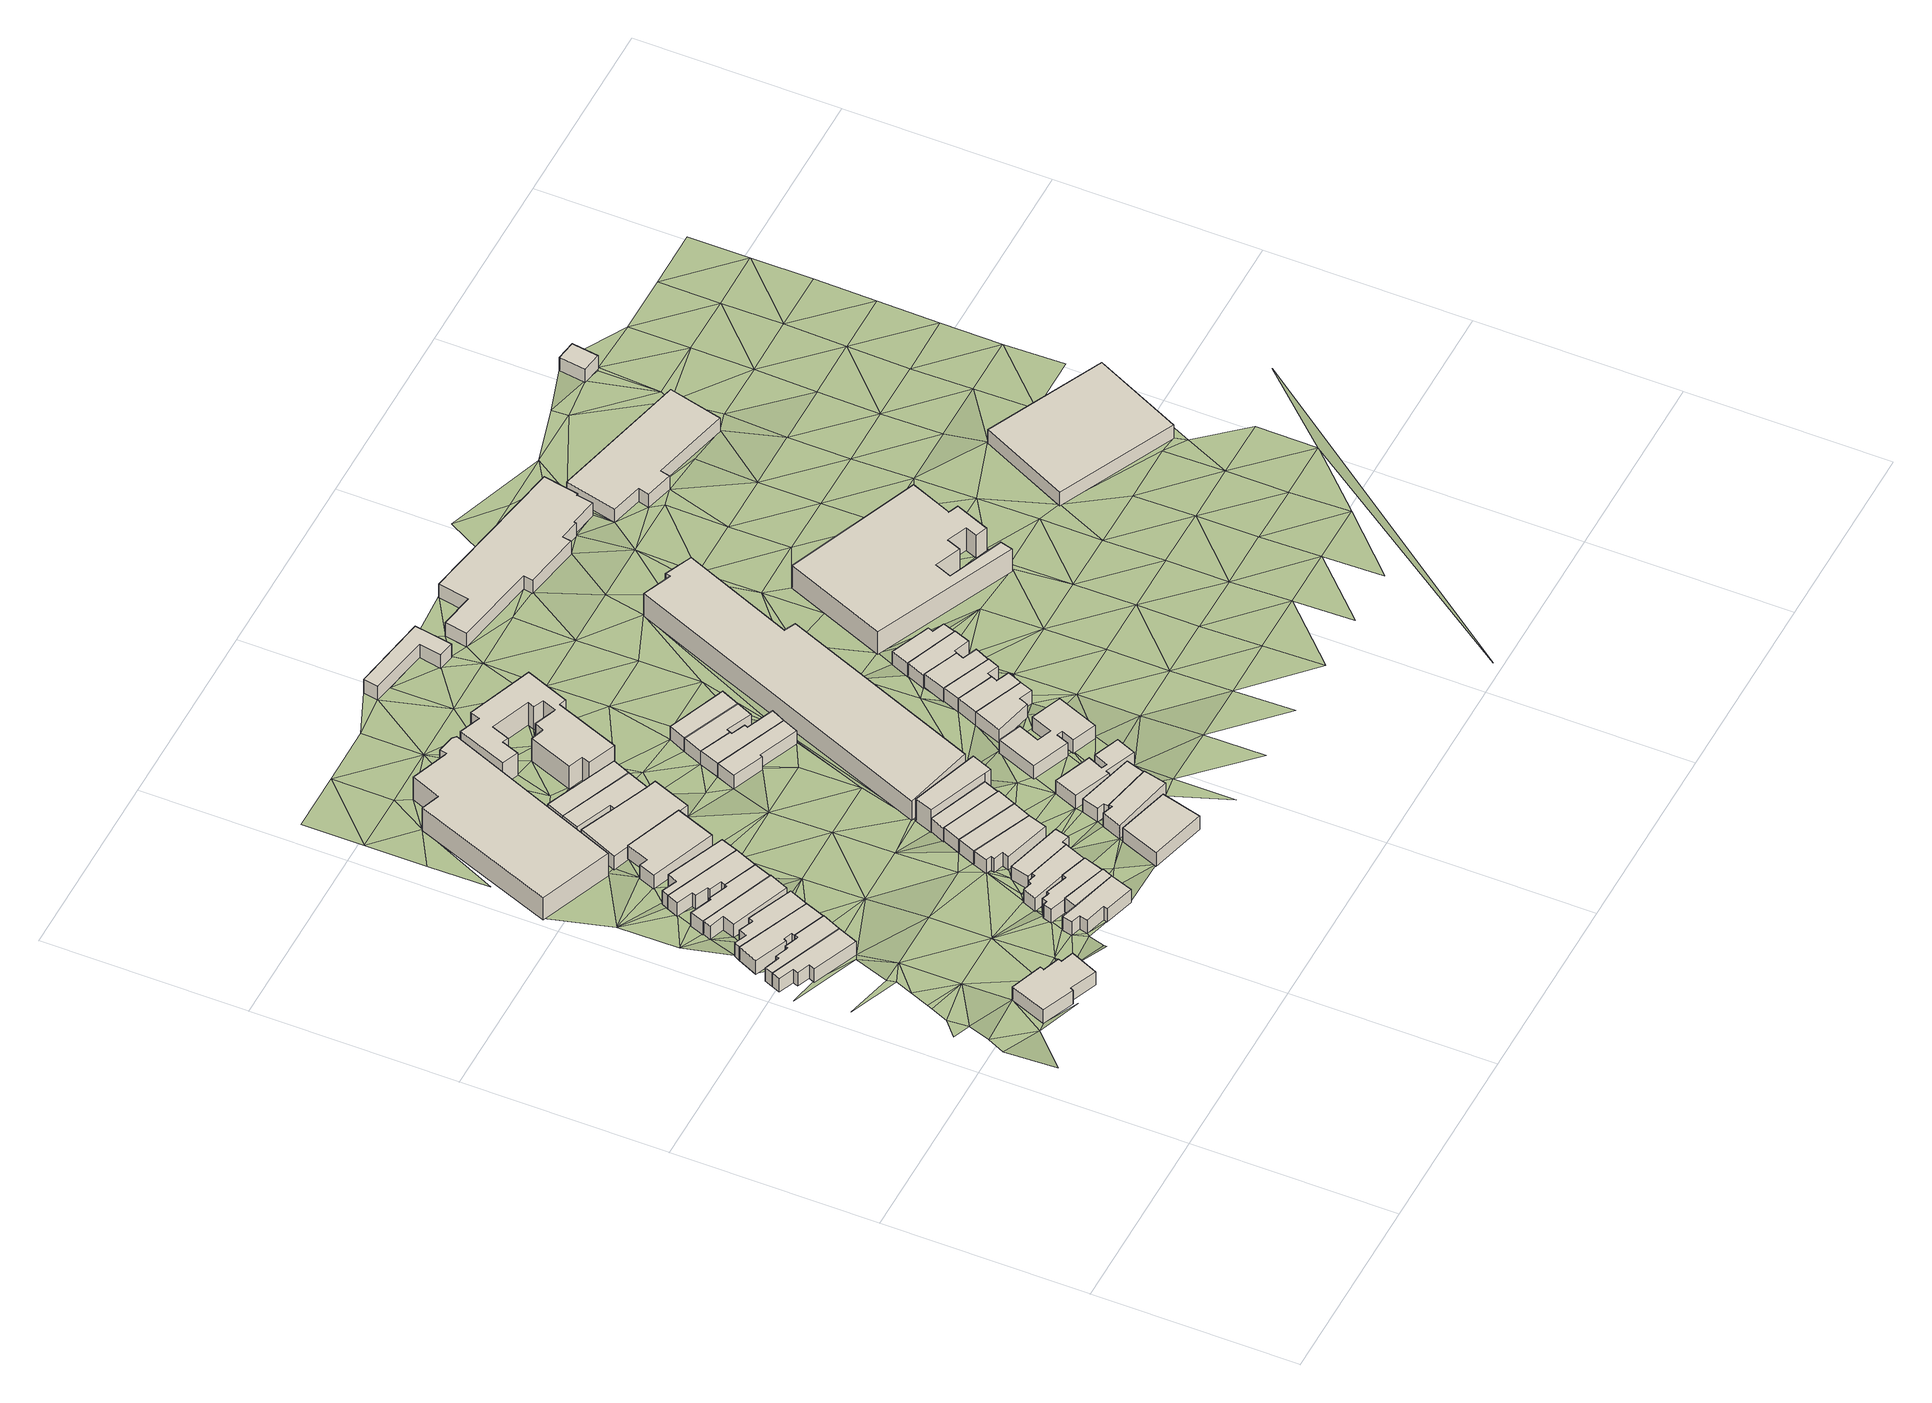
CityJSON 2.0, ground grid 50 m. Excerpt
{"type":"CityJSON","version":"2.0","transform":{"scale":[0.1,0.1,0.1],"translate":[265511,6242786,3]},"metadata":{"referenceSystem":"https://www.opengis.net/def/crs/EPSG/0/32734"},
"CityObjects":{
"building1":{"type":"Building","attributes":{"address":"43 Portland Road Salt River Cape Town","building":"house","building:levels":1,"building_height":4.1,"plus_code":"4FRW3FC7+CCR","ground_height":6.8,"roof_height":10.9},"geometry":[{"type":"Solid","lod":"1","boundaries":[[[[0,1,2,3]],[[1,4,5,2]],[[4,6,7,5]],[[6,8,9,7]],[[8,10,11,9]],[[10,12,13,11]],[[12,14,15,13]],[[14,16,17,15]],[[16,18,19,17]],[[18,0,3,19]],[[3,2,5,7,9,11,13,15,17,19]],[[18,16,14,12,10,8,6,4,1,0]]]]}]},
"building2":{"type":"Building","attributes":{"address":"32 Portland Road Salt River Cape Town","building":"house","building:levels":1,"building_height":4.1,"plus_code":"4FRW3FC7+J8H","ground_height":5.67,"roof_height":9.77},"geometry":[{"type":"Solid","lod":"1","boundaries":[[[[20,21,22,23]],[[21,24,25,22]],[[24,26,27,25]],[[26,28,29,27]],[[28,30,31,29]],[[30,32,33,31]],[[32,34,35,33]],[[34,20,23,35]],[[23,22,25,27,29,31,33,35]],[[34,32,30,28,26,24,21,20]]]]}]},
"building3":{"type":"Building","attributes":{"address":"30 Portland Road Salt River Cape Town","building":"house","building:levels":1,"building_height":4.1,"plus_code":"4FRW3FC7+J9G","ground_height":5.67,"roof_height":9.77},"geometry":[{"type":"Solid","lod":"1","boundaries":[[[[36,37,38,39]],[[37,40,41,38]],[[40,42,43,41]],[[42,44,45,43]],[[44,46,47,45]],[[46,48,49,47]],[[48,50,51,49]],[[50,21,22,51]],[[21,20,23,22]],[[20,36,39,23]],[[39,38,41,43,45,47,49,51,22,23]],[[20,21,50,48,46,44,42,40,37,36]]]]}]},
"building4":{"type":"Building","attributes":{"address":"28 Portland Road Salt River Cape Town","building":"house","building:levels":1,"building_height":4.1,"plus_code":"4FRW3FC7+M93","ground_height":5.49,"roof_height":9.59},"geometry":[{"type":"Solid","lod":"1","boundaries":[[[[52,53,54,55]],[[53,56,57,54]],[[56,58,59,57]],[[58,60,61,59]],[[60,62,63,61]],[[62,64,65,63]],[[64,66,67,65]],[[66,52,55,67]],[[55,54,57,59,61,63,65,67]],[[66,64,62,60,58,56,53,52]]]]}]},
"building5":{"type":"Building","attributes":{"address":"26 Portland Road Salt River Cape Town","building":"house","building:levels":1,"building_height":4.1,"plus_code":"4FRW3FC7+M9F","ground_height":5.49,"roof_height":9.59},"geometry":[{"type":"Solid","lod":"1","boundaries":[[[[52,68,69,55]],[[68,70,71,69]],[[70,72,73,71]],[[72,74,75,73]],[[74,76,77,75]],[[76,78,79,77]],[[78,53,54,79]],[[53,52,55,54]],[[55,69,71,73,75,77,79,54]],[[53,78,76,74,72,70,68,52]]]]}]},
"building6":{"type":"Building","attributes":{"address":"24 Portland Road Salt River Cape Town","building":"house","building:levels":1,"building_height":4.1,"plus_code":"4FRW3FC7+P94","ground_height":5.21,"roof_height":9.31},"geometry":[{"type":"Solid","lod":"1","boundaries":[[[[80,81,82,83]],[[81,84,85,82]],[[84,86,87,85]],[[86,88,89,87]],[[88,90,91,89]],[[90,80,83,91]],[[83,82,85,87,89,91]],[[90,88,86,84,81,80]]]]}]},
"building7":{"type":"Building","attributes":{"address":"22 Portland Road Salt River Cape Town","building":"house","building:levels":1,"building_height":4.1,"plus_code":"4FRW3FC7+P99","ground_height":4.94,"roof_height":9.04},"geometry":[{"type":"Solid","lod":"1","boundaries":[[[[92,93,94,95]],[[93,96,97,94]],[[96,98,99,97]],[[98,100,101,99]],[[100,102,103,101]],[[102,104,105,103]],[[104,106,107,105]],[[106,92,95,107]],[[95,94,97,99,101,103,105,107]],[[106,104,102,100,98,96,93,92]]]]}]},
"building8":{"type":"Building","attributes":{"address":"20 Portland Road Salt River Cape Town","building":"house","building:levels":1,"building_height":4.1,"plus_code":"4FRW3FC7+PCJ","ground_height":4.94,"roof_height":9.04},"geometry":[{"type":"Solid","lod":"1","boundaries":[[[[108,109,110,111]],[[109,112,113,110]],[[112,114,115,113]],[[114,116,117,115]],[[116,118,119,117]],[[118,120,121,119]],[[120,122,123,121]],[[122,93,94,123]],[[93,92,95,94]],[[92,108,111,95]],[[111,110,113,115,117,119,121,123,94,95]],[[92,93,122,120,118,116,114,112,109,108]]]]}]},
"building9":{"type":"Building","attributes":{"address":"18 Portland Road Salt River Cape Town","building":"house","building:levels":1,"building_height":4.1,"plus_code":"4FRW3FC7+PCR","ground_height":4.94,"roof_height":9.04},"geometry":[{"type":"Solid","lod":"1","boundaries":[[[[108,124,125,111]],[[124,126,127,125]],[[126,128,129,127]],[[128,130,131,129]],[[130,109,110,131]],[[109,108,111,110]],[[111,125,127,129,131,110]],[[109,130,128,126,124,108]]]]}]},
"building10":{"type":"Building","attributes":{"address":"London Road Salt River Cape Town","building":"house","building:levels":1,"building_height":4.1,"plus_code":"4FRW3FC7+CGV","ground_height":6.69,"roof_height":10.79},"geometry":[{"type":"Solid","lod":"1","boundaries":[[[[132,133,134,135]],[[133,136,137,134]],[[136,138,139,137]],[[138,140,141,139]],[[140,142,143,141]],[[142,144,145,143]],[[144,146,147,145]],[[146,148,149,147]],[[148,132,135,149]],[[135,134,137,139,141,143,145,147,149]],[[148,146,144,142,140,138,136,133,132]]]]}]},
"building11":{"type":"Building","attributes":{"address":"London Road Salt River Cape Town","building":"house","building:levels":1,"building_height":4.1,"plus_code":"4FRW3FC7+FG4","ground_height":6.69,"roof_height":10.79},"geometry":[{"type":"Solid","lod":"1","boundaries":[[[[133,150,151,134]],[[150,152,153,151]],[[152,136,137,153]],[[136,133,134,137]],[[134,151,153,137]],[[136,152,150,133]]]]}]},
"building12":{"type":"Building","attributes":{"address":"London Road Salt River Cape Town","building":"house","building:levels":1,"building_height":4.1,"plus_code":"4FRW3FC7+FGG","ground_height":6.32,"roof_height":10.42},"geometry":[{"type":"Solid","lod":"1","boundaries":[[[[154,155,156,157]],[[155,158,159,156]],[[158,160,161,159]],[[160,162,163,161]],[[162,164,165,163]],[[164,166,167,165]],[[166,168,169,167]],[[168,170,171,169]],[[170,172,173,171]],[[172,174,175,173]],[[174,154,157,175]],[[157,156,159,161,163,165,167,169,171,173,175]],[[174,172,170,168,166,164,162,160,158,155,154]]]]}]},
"building13":{"type":"Building","attributes":{"address":"16 Portland Road Salt River Cape Town","building":"house","building:levels":1,"building_height":4.1,"plus_code":"4FRW3FC7+QCP","ground_height":4.89,"roof_height":8.99},"geometry":[{"type":"Solid","lod":"1","boundaries":[[[[176,177,178,179]],[[177,180,181,178]],[[180,182,183,181]],[[182,184,185,183]],[[184,186,187,185]],[[186,176,179,187]],[[179,178,181,183,185,187]],[[186,184,182,180,177,176]]]]}]},
"building14":{"type":"Building","attributes":{"address":"3 Westminster Road Salt River Cape Town","building":"industrial","building:levels":2,"building_height":6.9,"plus_code":"4FRW3FC7+V9W","ground_height":4.13,"roof_height":11.03},"geometry":[{"type":"Solid","lod":"1","boundaries":[[[[188,189,190,191]],[[189,192,193,190]],[[192,194,195,193]],[[194,196,197,195]],[[196,198,199,197]],[[198,200,201,199]],[[200,202,203,201]],[[202,204,205,203]],[[204,188,191,205]],[[191,190,193,195,197,199,201,203,205]],[[204,202,200,198,196,194,192,189,188]]]]}]},
"building15":{"type":"Building","attributes":{"address":"London Road Salt River Cape Town","building":"house","building:levels":1,"building_height":4.1,"plus_code":"4FRW3FC7+FGQ","ground_height":6.04,"roof_height":10.14},"geometry":[{"type":"Solid","lod":"1","boundaries":[[[[206,207,208,209]],[[207,210,211,208]],[[210,212,213,211]],[[212,214,215,213]],[[214,216,217,215]],[[216,218,219,217]],[[218,220,221,219]],[[220,222,223,221]],[[222,206,209,223]],[[209,208,211,213,215,217,219,221,223]],[[222,220,218,216,214,212,210,207,206]]]]}]},
"building16":{"type":"Building","attributes":{"address":"14 Portland Road Salt River Cape Town","building":"industrial","building:levels":1,"building_height":4.1,"plus_code":"4FRW3FC7+RC9","ground_height":4.43,"roof_height":8.53},"geometry":[{"type":"Solid","lod":"1","boundaries":[[[[224,225,226,227]],[[225,228,229,226]],[[228,230,231,229]],[[230,232,233,231]],[[232,234,235,233]],[[234,236,237,235]],[[236,238,239,237]],[[238,224,227,239]],[[227,226,229,231,233,235,237,239]],[[238,236,234,232,230,228,225,224]]]]}]},
"building17":{"type":"Building","attributes":{"address":"London Road Salt River Cape Town","building":"house","building:levels":1,"building_height":4.1,"plus_code":"4FRW3FC7+GH2","ground_height":6.04,"roof_height":10.14},"geometry":[{"type":"Solid","lod":"1","boundaries":[[[[207,240,241,208]],[[240,242,243,241]],[[242,244,245,243]],[[244,246,247,245]],[[246,248,249,247]],[[248,210,211,249]],[[210,207,208,211]],[[208,241,243,245,247,249,211]],[[210,248,246,244,242,240,207]]]]}]},
"building18":{"type":"Building","attributes":{"address":"12 Portland Road Salt River Cape Town","building":"house","building:levels":1,"building_height":4.1,"plus_code":"4FRW3FC7+RFR","ground_height":4.43,"roof_height":8.53},"geometry":[{"type":"Solid","lod":"1","boundaries":[[[[250,251,252,253]],[[251,254,255,252]],[[254,225,226,255]],[[225,224,227,226]],[[224,256,257,227]],[[256,250,253,257]],[[253,252,255,226,227,257]],[[256,224,225,254,251,250]]]]}]},
"building19":{"type":"Building","attributes":{"address":"28 London Road Salt River Cape Town","building":"house","building:levels":1,"building_height":4.1,"plus_code":"4FRW3FC7+GHJ","ground_height":6.04,"roof_height":10.14},"geometry":[{"type":"Solid","lod":"1","boundaries":[[[[258,259,260,261]],[[259,262,263,260]],[[262,264,265,263]],[[264,266,267,265]],[[266,268,269,267]],[[268,270,271,269]],[[270,272,273,271]],[[272,258,261,273]],[[261,260,263,265,267,269,271,273]],[[272,270,268,266,264,262,259,258]]]]}]},
"building20":{"type":"Building","attributes":{"address":"26 London Road Salt River Cape Town","building":"house","building:levels":1,"building_height":4.1,"plus_code":"4FRW3FC7+HH3","ground_height":6.04,"roof_height":10.14},"geometry":[{"type":"Solid","lod":"1","boundaries":[[[[274,275,276,277]],[[275,259,260,276]],[[259,258,261,260]],[[258,274,277,261]],[[277,276,260,261]],[[258,259,275,274]]]]}]},
"building21":{"type":"Building","attributes":{"address":"10 Portland Road Salt River Cape Town","building":"house","building:levels":1,"building_height":4.1,"plus_code":"4FRW3FC7+VF7","ground_height":4.43,"roof_height":8.53},"geometry":[{"type":"Solid","lod":"1","boundaries":[[[[250,256,257,253]],[[256,278,279,257]],[[278,280,281,279]],[[280,250,253,281]],[[253,257,279,281]],[[280,278,256,250]]]]}]},
"building22":{"type":"Building","attributes":{"address":"24 London Road Salt River Cape Town","building":"house","building:levels":1,"building_height":4.1,"plus_code":"4FRW3FC7+HH8","ground_height":6.04,"roof_height":10.14},"geometry":[{"type":"Solid","lod":"1","boundaries":[[[[282,283,284,285]],[[283,275,276,284]],[[275,274,277,276]],[[274,282,285,277]],[[285,284,276,277]],[[274,275,283,282]]]]}]},
"building23":{"type":"Building","attributes":{"address":"31 London Road Salt River Cape Town","building":"house","building:levels":1,"building_height":4.1,"plus_code":"4FRW3FC7+CJP","ground_height":6.42,"roof_height":10.52},"geometry":[{"type":"Solid","lod":"1","boundaries":[[[[286,287,288,289]],[[287,290,291,288]],[[290,292,293,291]],[[292,286,289,293]],[[289,288,291,293]],[[292,290,287,286]]]]}]},
"building24":{"type":"Building","attributes":{"address":"22 London Road Salt River Cape Town","building":"house","building:levels":1,"building_height":4.1,"plus_code":"4FRW3FC7+HHP","ground_height":5.56,"roof_height":9.66},"geometry":[{"type":"Solid","lod":"1","boundaries":[[[[294,295,296,297]],[[295,298,299,296]],[[298,300,301,299]],[[300,294,297,301]],[[297,296,299,301]],[[300,298,295,294]]]]}]},
"building25":{"type":"Building","attributes":{"address":"20 London Road Salt River Cape Town","building":"house","building:levels":2,"building_height":6.9,"plus_code":"4FRW3FC7+HHX","ground_height":5.31,"roof_height":12.21},"geometry":[{"type":"Solid","lod":"1","boundaries":[[[[302,303,304,305]],[[303,306,307,304]],[[306,308,309,307]],[[308,310,311,309]],[[310,302,305,311]],[[305,304,307,309,311]],[[310,308,306,303,302]]]]}]},
"building26":{"type":"Building","attributes":{"address":"London Road Salt River Cape Town","building":"house","building:levels":1,"building_height":4.1,"plus_code":"4FRW3FC7+FM6","ground_height":6.42,"roof_height":10.52},"geometry":[{"type":"Solid","lod":"1","boundaries":[[[[312,313,314,315]],[[313,316,317,314]],[[316,318,319,317]],[[318,320,321,319]],[[320,322,323,321]],[[322,312,315,323]],[[315,314,317,319,321,323]],[[322,320,318,316,313,312]]]]}]},
"building27":{"type":"Building","attributes":{"address":"80 Foundry Road Salt River Cape Town","building":"retail","building:levels":2,"building_height":6.9,"plus_code":"4FRW3FC7+WG7","ground_height":4.18,"roof_height":11.08},"geometry":[{"type":"Solid","lod":"1","boundaries":[[[[324,325,326,327]],[[325,328,329,326]],[[328,330,331,329]],[[330,332,333,331]],[[332,334,335,333]],[[334,336,337,335]],[[336,338,339,337]],[[338,340,341,339]],[[340,342,343,341]],[[342,344,345,343]],[[344,346,347,345]],[[346,348,349,347]],[[348,350,351,349]],[[350,352,353,351]],[[352,354,355,353]],[[354,356,357,355]],[[356,358,359,357]],[[358,360,361,359]],[[360,362,363,361]],[[362,364,365,363]],[[364,366,367,365]],[[366,324,327,367]],[[327,326,329,331,333,335,337,339,341,343,345,347,349,351,353,355,357,359,361,363,365,367]],[[366,364,362,360,358,356,354,352,350,348,346,344,342,340,338,336,334,332,330,328,325,324]]]]}]},
"building28":{"type":"Building","attributes":{"address":"London Road Salt River Cape Town","building":"house","building:levels":1,"building_height":4.1,"plus_code":"4FRW3FC7+FMM","ground_height":6.03,"roof_height":10.13},"geometry":[{"type":"Solid","lod":"1","boundaries":[[[[368,369,370,371]],[[369,372,373,370]],[[372,374,375,373]],[[374,376,377,375]],[[376,378,379,377]],[[378,368,371,379]],[[371,370,373,375,377,379]],[[378,376,374,372,369,368]]]]}]},
"building29":{"type":"Building","attributes":{"address":"11 Portland Road Salt River Cape Town","building":"house","building:levels":1,"building_height":4.1,"plus_code":"4FRW3FC7+QH4","ground_height":4.73,"roof_height":8.83},"geometry":[{"type":"Solid","lod":"1","boundaries":[[[[380,381,382,383]],[[381,384,385,382]],[[384,386,387,385]],[[386,388,389,387]],[[388,390,391,389]],[[390,380,383,391]],[[383,382,385,387,389,391]],[[390,388,386,384,381,380]]]]}]},
"building30":{"type":"Building","attributes":{"address":"9 Portland Road Salt River Cape Town","building":"house","building:levels":1,"building_height":4.1,"plus_code":"4FRW3FC7+QH9","ground_height":4.73,"roof_height":8.83},"geometry":[{"type":"Solid","lod":"1","boundaries":[[[[392,380,383,393]],[[380,390,391,383]],[[390,394,395,391]],[[394,396,397,395]],[[396,398,399,397]],[[398,400,401,399]],[[400,402,403,401]],[[402,392,393,403]],[[393,383,391,395,397,399,401,403]],[[402,400,398,396,394,390,380,392]]]]}]},
"building31":{"type":"Building","attributes":{"address":"London Road Salt River Cape Town","building":"house","building:levels":1,"building_height":4.1,"plus_code":"4FRW3FC7+GM2","ground_height":6.03,"roof_height":10.13},"geometry":[{"type":"Solid","lod":"1","boundaries":[[[[404,405,406,407]],[[405,408,409,406]],[[408,410,411,409]],[[410,412,413,411]],[[412,414,415,413]],[[414,416,417,415]],[[416,418,419,417]],[[418,420,421,419]],[[420,422,423,421]],[[422,404,407,423]],[[407,406,409,411,413,415,417,419,421,423]],[[422,420,418,416,414,412,410,408,405,404]]]]}]},
"building32":{"type":"Building","attributes":{"address":"7 Portland Road Salt River Cape Town","building":"house","building:levels":1,"building_height":4.1,"plus_code":"4FRW3FC7+QHX","ground_height":4.58,"roof_height":8.68},"geometry":[{"type":"Solid","lod":"1","boundaries":[[[[424,425,426,427]],[[425,428,429,426]],[[428,430,431,429]],[[430,432,433,431]],[[432,434,435,433]],[[434,424,427,435]],[[427,426,429,431,433,435]],[[434,432,430,428,425,424]]]]}]},
"building33":{"type":"Building","attributes":{"address":"5 Portland Road Salt River Cape Town","building":"house","building:levels":1,"building_height":4.1,"plus_code":"4FRW3FC7+RH9","ground_height":4.58,"roof_height":8.68},"geometry":[{"type":"Solid","lod":"1","boundaries":[[[[424,434,435,427]],[[434,436,437,435]],[[436,438,439,437]],[[438,424,427,439]],[[427,435,437,439]],[[438,436,434,424]]]]}]},
"building34":{"type":"Building","attributes":{"address":"London Road Salt River Cape Town","building":"house","building:levels":1,"building_height":4.1,"plus_code":"4FRW3FC7+HP4","ground_height":5.44,"roof_height":9.54},"geometry":[{"type":"Solid","lod":"1","boundaries":[[[[440,441,442,443]],[[441,444,445,442]],[[444,446,447,445]],[[446,448,449,447]],[[448,450,451,449]],[[450,452,453,451]],[[452,454,455,453]],[[454,456,457,455]],[[456,458,459,457]],[[458,460,461,459]],[[460,462,463,461]],[[462,440,443,463]],[[443,442,445,447,449,451,453,455,457,459,461,463]],[[462,460,458,456,454,452,450,448,446,444,441,440]]]]}]},
"building35":{"type":"Building","attributes":{"building":"transportation","building:levels":1,"building_height":4.1,"plus_code":"4FRW3FF7+2HV","ground_height":4.38,"roof_height":8.48},"geometry":[{"type":"Solid","lod":"1","boundaries":[[[[464,465,466,467]],[[465,468,469,466]],[[468,470,471,469]],[[470,472,473,471]],[[472,474,475,473]],[[474,464,467,475]],[[467,466,469,471,473,475]],[[474,472,470,468,465,464]]]]}]},
"building36":{"type":"Building","attributes":{"address":"12 London Road Salt River Cape Town","building":"industrial","building:levels":2,"building_height":6.9,"plus_code":"4FRW3FC7+PJ5","ground_height":3.86,"roof_height":10.76},"geometry":[{"type":"Solid","lod":"1","boundaries":[[[[476,477,478,479]],[[477,480,481,478]],[[480,482,483,481]],[[482,484,485,483]],[[484,486,487,485]],[[486,488,489,487]],[[488,490,491,489]],[[490,476,479,491]],[[479,478,481,483,485,487,489,491]],[[490,488,486,484,482,480,477,476]]]]}]},
"building37":{"type":"Building","attributes":{"address":"27 London Road Salt River Cape Town","building":"house","building:levels":1,"building_height":4.1,"plus_code":"4FRW3FC7+JP2","ground_height":5.2,"roof_height":9.3},"geometry":[{"type":"Solid","lod":"1","boundaries":[[[[492,493,494,495]],[[493,496,497,494]],[[496,498,499,497]],[[498,500,501,499]],[[500,502,503,501]],[[502,492,495,503]],[[495,494,497,499,501,503]],[[502,500,498,496,493,492]]]]}]},
"building38":{"type":"Building","attributes":{"address":"25 London Road Salt River Cape Town","building":"house","building:levels":1,"building_height":4.1,"plus_code":"4FRW3FC7+JP7","ground_height":5.2,"roof_height":9.3},"geometry":[{"type":"Solid","lod":"1","boundaries":[[[[504,492,495,505]],[[492,502,503,495]],[[502,506,507,503]],[[506,508,509,507]],[[508,510,511,509]],[[510,504,505,511]],[[505,495,503,507,509,511]],[[510,508,506,502,492,504]]]]}]},
"building39":{"type":"Building","attributes":{"address":"23 London Road Salt River Cape Town","building":"house","building:levels":1,"building_height":4.1,"plus_code":"4FRW3FC7+JPW","ground_height":5.08,"roof_height":9.18},"geometry":[{"type":"Solid","lod":"1","boundaries":[[[[512,513,514,515]],[[513,516,517,514]],[[516,518,519,517]],[[518,520,521,519]],[[520,522,523,521]],[[522,512,515,523]],[[515,514,517,519,521,523]],[[522,520,518,516,513,512]]]]}]},
"building40":{"type":"Building","attributes":{"address":"21 London Road Salt River Cape Town","building":"house","building:levels":1,"building_height":4.1,"plus_code":"4FRW3FC7+MP5","ground_height":4.93,"roof_height":9.03},"geometry":[{"type":"Solid","lod":"1","boundaries":[[[[524,525,526,527]],[[525,528,529,526]],[[528,530,531,529]],[[530,532,533,531]],[[532,534,535,533]],[[534,524,527,535]],[[527,526,529,531,533,535]],[[534,532,530,528,525,524]]]]}]},
"building41":{"type":"Building","attributes":{"address":"19 London Road Salt River Cape Town","building":"house","building:levels":1,"building_height":4.1,"plus_code":"4FRW3FC7+MPH","ground_height":4.93,"roof_height":9.03},"geometry":[{"type":"Solid","lod":"1","boundaries":[[[[536,537,538,539]],[[537,540,541,538]],[[540,524,527,541]],[[524,534,535,527]],[[534,542,543,535]],[[542,544,545,543]],[[544,536,539,545]],[[539,538,541,527,535,543,545]],[[544,542,534,524,540,537,536]]]]}]},
"building42":{"type":"Building","attributes":{"address":"17 London Road Salt River Cape Town","building":"house","building:levels":1,"building_height":4.1,"plus_code":"4FRW3FC7+MQJ","ground_height":4.69,"roof_height":8.79},"geometry":[{"type":"Solid","lod":"1","boundaries":[[[[546,547,548,549]],[[547,550,551,548]],[[550,552,553,551]],[[552,554,555,553]],[[554,556,557,555]],[[556,546,549,557]],[[549,548,551,553,555,557]],[[556,554,552,550,547,546]]]]}]},
"building43":{"type":"Building","attributes":{"building":"train_station","building:levels":1,"building_height":4.1,"plus_code":"4FRW3FF7+2P7","ground_height":4.59,"roof_height":8.69},"geometry":[{"type":"Solid","lod":"1","boundaries":[[[[558,559,560,561]],[[559,562,563,560]],[[562,564,565,563]],[[564,566,567,565]],[[566,568,569,567]],[[568,570,571,569]],[[570,572,573,571]],[[572,574,575,573]],[[574,576,577,575]],[[576,578,579,577]],[[578,580,581,579]],[[580,582,583,581]],[[582,584,585,583]],[[584,558,561,585]],[[561,560,563,565,567,569,571,573,575,577,579,581,583,585]],[[584,582,580,578,576,574,572,570,568,566,564,562,559,558]]]]}]},
"building44":{"type":"Building","attributes":{"address":"Salt River Cape Town","building":"industrial","building:levels":2,"building_height":6.9,"plus_code":"4FRW3FC7+PRX","ground_height":4.08,"roof_height":10.98},"geometry":[{"type":"Solid","lod":"1","boundaries":[[[[586,587,588,589]],[[587,590,591,588]],[[590,592,593,591]],[[592,594,595,593]],[[594,596,597,595]],[[596,598,599,597]],[[598,600,601,599]],[[600,602,603,601]],[[602,604,605,603]],[[604,606,607,605]],[[606,608,609,607]],[[608,610,611,609]],[[610,612,613,611]],[[612,586,589,613]],[[589,588,591,593,595,597,599,601,603,605,607,609,611,613]],[[612,610,608,606,604,602,600,598,596,594,592,590,587,586]]]]}]},
"building45":{"type":"Building","attributes":{"address":"Salt River Station","building":"train_station","building:levels":1,"building_height":4.1,"plus_code":"4FRW3FC7+XVH","ground_height":4.24,"roof_height":8.34},"geometry":[{"type":"Solid","lod":"1","boundaries":[[[[614,615,616,617]],[[615,618,619,616]],[[618,620,621,619]],[[620,622,623,621]],[[622,624,625,623]],[[624,626,627,625]],[[626,628,629,627]],[[628,614,617,629]],[[617,616,619,621,623,625,627,629]],[[628,626,624,622,620,618,615,614]]]]}]},
"building46":{"type":"Building","attributes":{"address":"4 Penryn Street Salt River Cape Town","building":"industrial","building:levels":1,"building_height":4.1,"plus_code":"4FRW3FC8+M38","ground_height":4.2,"roof_height":8.3},"geometry":[{"type":"Solid","lod":"1","boundaries":[[[[630,631,632,633]],[[631,634,635,632]],[[634,636,637,635]],[[636,630,633,637]],[[633,632,635,637]],[[636,634,631,630]]]]}]},
"building47":{"type":"Building","attributes":{"building":"transportation","building:levels":1,"amenity":"shelter","building_height":4.1,"plus_code":"4FRW3FF7+3X4","ground_height":4.12,"roof_height":8.22},"geometry":[{"type":"Solid","lod":"1","boundaries":[[[[638,639,640,641]],[[639,642,643,640]],[[642,644,645,643]],[[644,638,641,645]],[[641,640,643,645]],[[644,642,639,638]]]]}]},
"terrain1":{"type":"TINRelief","geometry":[{"type":"CompositeSurface","lod":"1","boundaries":[[[646,647,648]],[[649,647,646]],[[650,651,652]],[[649,16,651]],[[649,646,16]],[[18,16,646]],[[18,646,653]],[[651,654,652]],[[655,652,654]],[[651,16,654]],[[655,654,656]],[[657,658,659]],[[660,656,654]],[[661,662,663]],[[42,664,46]],[[660,665,657]],[[654,16,666]],[[660,654,665]],[[658,657,665]],[[46,667,42]],[[42,58,664]],[[661,34,662]],[[665,661,658]],[[668,669,670]],[[42,40,58]],[[12,671,666]],[[672,669,673]],[[672,670,669]],[[58,37,60]],[[34,661,665]],[[58,40,37]],[[62,60,37]],[[668,670,674]],[[654,666,675]],[[654,675,665]],[[666,671,676]],[[670,672,677]],[[678,679,671]],[[674,680,668]],[[681,682,668]],[[672,70,677]],[[670,677,683]],[[672,72,70]],[[679,676,671]],[[680,681,668]],[[676,675,666]],[[684,34,665]],[[681,685,682]],[[676,679,686]],[[687,682,685]],[[665,675,684]],[[677,70,688]],[[681,680,689]],[[690,679,691]],[[692,693,682]],[[20,34,694]],[[695,680,696]],[[689,680,695]],[[690,697,679]],[[698,682,687]],[[679,697,686]],[[689,699,681]],[[694,36,20]],[[676,700,675]],[[701,676,686]],[[695,702,689]],[[684,694,34]],[[688,70,68]],[[682,698,703]],[[700,676,701]],[[702,704,689]],[[695,705,702]],[[36,694,52]],[[706,704,702]],[[692,682,703]],[[702,705,706]],[[707,686,697]],[[687,708,709]],[[710,686,707]],[[706,705,711]],[[698,687,709]],[[711,712,706]],[[700,713,675]],[[697,714,707]],[[675,713,715]],[[716,68,52]],[[717,700,701]],[[714,718,707]],[[719,675,715]],[[716,52,694]],[[68,716,688]],[[720,721,722]],[[684,675,723]],[[700,717,724]],[[713,725,166]],[[692,703,726]],[[166,715,713]],[[688,716,80]],[[698,709,186]],[[715,166,162]],[[727,694,684]],[[723,675,719]],[[703,728,729]],[[730,720,722]],[[729,726,703]],[[164,162,166]],[[80,716,92]],[[731,692,726]],[[715,162,732]],[[733,734,719]],[[716,735,92]],[[684,723,727]],[[736,734,733]],[[737,692,731]],[[124,186,709]],[[735,108,92]],[[736,738,734]],[[732,162,739]],[[734,723,719]],[[736,740,738]],[[737,741,692]],[[694,742,716]],[[738,743,734]],[[740,744,738]],[[727,745,694]],[[730,722,746]],[[108,735,124]],[[734,743,723]],[[730,747,748]],[[741,749,692]],[[716,742,735]],[[750,723,743]],[[694,745,742]],[[751,133,752]],[[753,750,743]],[[723,754,727]],[[750,755,723]],[[756,737,731]],[[757,200,722]],[[133,758,150]],[[730,746,747]],[[759,750,753]],[[760,727,754]],[[722,200,746]],[[760,745,727]],[[749,761,692]],[[735,762,124]],[[756,731,763]],[[150,758,764]],[[751,758,133]],[[124,762,186]],[[753,743,244]],[[186,765,176]],[[283,745,760]],[[762,735,742]],[[186,762,765]],[[207,764,242]],[[758,320,764]],[[295,745,283]],[[692,761,766]],[[240,207,242]],[[272,753,244]],[[287,758,751]],[[745,767,742]],[[320,242,764]],[[749,768,769]],[[768,749,770]],[[745,295,771]],[[746,200,772]],[[761,749,769]],[[771,767,745]],[[758,287,320]],[[746,772,747]],[[749,773,770]],[[774,200,775]],[[762,381,765]],[[278,773,749]],[[776,769,768]],[[238,765,777]],[[200,774,772]],[[244,242,778]],[[320,318,242]],[[762,742,779]],[[381,777,765]],[[224,238,256]],[[767,779,742]],[[768,770,360]],[[272,244,780]],[[242,318,778]],[[770,773,781]],[[782,767,771]],[[360,776,768]],[[769,336,761]],[[258,272,780]],[[238,783,256]],[[778,784,244]],[[772,785,747]],[[774,786,772]],[[320,287,286]],[[761,336,766]],[[780,244,784]],[[787,788,776]],[[381,762,789]],[[777,392,238]],[[278,790,773]],[[318,313,778]],[[783,278,256]],[[777,381,380]],[[316,313,318]],[[787,776,360]],[[766,336,786]],[[772,786,336]],[[258,791,274]],[[313,792,778]],[[392,783,238]],[[308,782,771]],[[762,779,793]],[[278,783,790]],[[767,782,794]],[[777,380,392]],[[258,780,791]],[[762,793,789]],[[356,787,360]],[[772,336,795]],[[796,274,797]],[[286,798,320]],[[787,356,346]],[[356,360,799]],[[800,796,801]],[[274,791,797]],[[795,336,334]],[[798,286,802]],[[784,803,780]],[[783,438,790]],[[783,392,424]],[[801,796,797]],[[779,767,394]],[[308,794,782]],[[772,470,785]],[[789,793,804]],[[805,772,795]],[[348,346,356]],[[424,438,783]],[[308,801,797]],[[779,806,793]],[[797,791,807]],[[372,803,784]],[[804,793,806]],[[350,356,808]],[[790,809,810]],[[772,805,470]],[[356,350,348]],[[811,812,798]],[[790,438,813]],[[350,808,352]],[[785,470,468]],[[814,798,812]],[[308,797,815]],[[803,372,410]],[[809,790,813]],[[807,791,816]],[[797,807,815]],[[779,394,806]],[[308,815,794]],[[817,818,819]],[[819,818,820]],[[791,422,816]],[[420,418,416]],[[422,420,416]],[[805,795,330]],[[410,372,412]],[[814,812,412]],[[372,814,412]],[[821,820,818]],[[821,818,822]],[[805,823,470]],[[813,438,824]],[[416,825,422]],[[826,806,394]],[[436,824,438]],[[822,394,821]],[[816,422,825]],[[827,794,815]],[[394,828,821]],[[809,813,829]],[[823,805,830]],[[330,809,829]],[[831,825,416]],[[832,815,833]],[[812,834,412]],[[825,835,816]],[[414,831,416]],[[816,835,836]],[[470,823,837]],[[838,833,839]],[[767,840,394]],[[827,815,832]],[[805,330,841]],[[828,394,436]],[[827,842,794]],[[824,843,813]],[[844,834,812]],[[830,805,841]],[[833,838,845]],[[843,824,436]],[[842,846,794]],[[414,412,847]],[[848,832,833]],[[837,823,830]],[[394,843,436]],[[829,841,330]],[[848,833,845]],[[846,849,794]],[[414,847,831]],[[813,850,829]],[[834,847,412]],[[830,841,851]],[[850,813,843]],[[848,845,452]],[[849,852,794]],[[851,841,558]],[[842,512,846]],[[841,829,853]],[[848,500,854]],[[831,855,452]],[[500,848,452]],[[855,831,847]],[[853,829,850]],[[846,512,856]],[[843,394,840]],[[851,558,584]],[[851,584,857]],[[856,512,858]],[[452,855,500]],[[859,846,856]],[[841,860,558]],[[847,834,861]],[[846,859,849]],[[500,855,502]],[[506,510,508]],[[841,853,860]],[[862,861,834]],[[843,840,850]],[[510,863,864]],[[506,863,510]],[[502,855,865]],[[849,859,556]],[[865,506,502]],[[857,584,866]],[[855,847,867]],[[863,506,865]],[[868,849,556]],[[853,850,840]],[[863,865,869]],[[861,867,847]],[[849,868,852]],[[870,866,584]],[[530,869,865]],[[534,532,530]],[[860,871,558]],[[865,855,872]],[[544,542,534]],[[860,853,873]],[[544,534,530]],[[874,868,556]],[[867,872,855]],[[853,840,875]],[[865,876,530]],[[853,875,873]],[[877,852,868]],[[852,878,879]],[[871,860,873]],[[876,544,530]],[[880,867,861]],[[881,882,874]],[[872,876,865]],[[880,861,883]],[[884,868,874]],[[544,884,536]],[[875,840,885]],[[877,878,852]],[[840,886,885]],[[868,612,877]],[[884,882,536]],[[874,882,884]],[[878,482,879]],[[876,884,544]],[[872,867,887]],[[867,880,888]],[[875,889,873]],[[876,872,887]],[[878,877,612]],[[867,888,887]],[[875,885,890]],[[868,884,891]],[[880,883,892]],[[482,878,893]],[[885,482,890]],[[890,889,875]],[[876,891,884]],[[866,894,895]],[[888,880,892]],[[482,893,890]],[[887,896,876]],[[878,612,897]],[[878,897,893]],[[898,899,889]],[[876,896,891]],[[889,890,898]],[[900,901,902]],[[888,903,887]],[[895,904,905]],[[902,906,900]],[[892,903,888]],[[898,890,615]],[[893,907,890]],[[897,908,893]],[[909,898,910]],[[896,887,911]],[[912,897,612]],[[896,913,891]],[[894,904,895]],[[615,910,898]],[[914,915,900]],[[900,906,914]],[[908,907,893]],[[903,911,887]],[[906,891,913]],[[620,615,890]],[[892,916,917]],[[915,914,918]],[[906,913,919]],[[615,920,910]],[[906,919,914]],[[620,890,907]],[[920,921,910]],[[612,610,912]],[[896,922,913]],[[903,892,917]],[[923,920,615]],[[911,924,896]],[[905,904,925]],[[620,618,615]],[[908,897,926]],[[920,923,894]],[[913,922,919]],[[926,897,912]],[[896,924,922]],[[908,622,907]],[[904,894,925]],[[622,620,907]],[[911,903,927]],[[917,928,903]],[[923,925,894]],[[929,930,610]],[[908,931,622]],[[930,919,932]],[[931,908,926]],[[924,911,927]],[[922,932,919]],[[903,928,927]],[[610,930,932]],[[933,922,924]],[[934,926,912]],[[917,935,936]],[[610,934,912]],[[624,622,937]],[[937,622,931]],[[932,922,933]],[[938,925,923]],[[936,928,917]],[[924,939,933]],[[927,939,924]],[[934,610,932]],[[931,926,940]],[[940,926,934]],[[624,937,941]],[[927,928,942]],[[941,937,931]],[[936,942,928]],[[933,943,932]],[[944,938,923]],[[931,940,945]],[[946,925,938]],[[934,932,943]],[[947,939,927]],[[931,945,941]],[[948,933,939]],[[942,947,927]],[[940,934,949]],[[950,951,952]],[[943,949,934]],[[947,948,939]],[[945,953,941]],[[945,940,954]],[[936,952,942]],[[948,955,933]],[[956,946,938]],[[944,941,953]],[[949,954,940]],[[938,944,957]],[[947,942,952]],[[957,956,938]],[[958,953,945]],[[946,956,639]],[[959,948,947]],[[954,958,945]],[[953,960,944]],[[948,959,955]],[[961,949,943]],[[956,957,962]],[[947,963,959]],[[952,963,947]],[[962,957,964]],[[961,954,949]],[[964,956,962]],[[958,960,953]],[[957,944,965]],[[966,961,943]],[[955,959,967]],[[965,964,957]],[[944,960,965]],[[943,634,966]],[[958,954,968]],[[954,961,969]],[[964,970,971]],[[960,958,968]],[[954,969,968]],[[965,970,964]],[[961,966,972]],[[960,973,965]],[[969,961,972]],[[968,974,960]],[[972,966,975]],[[965,973,970]],[[960,974,973]],[[969,976,968]],[[972,976,969]],[[974,968,977]],[[970,973,978]],[[976,977,968]],[[973,974,979]],[[977,980,974]],[[973,979,978]],[[974,980,979]],[[981,978,979]]]}]}
},
"vertices":[
[246,391,38],[251,399,38],[251,399,79],[246,391,79],[318,371,38],[318,371,79],[348,440,38],[348,440,79],[316,451,38],[316,451,79],[319,460,38],[319,460,79],[277,475,38],[277,475,79],[281,485,38],[281,485,79],[201,514,38],[201,514,79],[166,424,38],[166,424,79],
[211,930,27],[28,1004,27],[28,1004,68],[211,930,68],[19,983,27],[19,983,68],[57,967,27],[57,967,68],[52,955,27],[52,955,68],[84,942,27],[84,942,68],[78,927,27],[78,927,68],[191,881,27],[191,881,68],
[232,977,27],[152,1009,27],[152,1009,68],[232,977,68],[148,1000,27],[148,1000,68],[114,1013,27],[114,1013,68],[111,1006,27],[111,1006,68],[77,1019,27],[77,1019,68],[75,1010,27],[75,1010,68],[36,1024,27],[36,1024,68],
[251,1027,25],[71,1102,25],[71,1102,66],[251,1027,66],[48,1052,25],[48,1052,66],[130,1018,25],[130,1018,66],[133,1025,25],[133,1025,66],[155,1017,25],[155,1017,66],[152,1009,25],[152,1009,66],[232,977,25],[232,977,66],
[271,1074,25],[271,1074,66],[158,1121,25],[158,1121,66],[153,1109,25],[153,1109,66],[117,1124,25],[117,1124,66],[109,1104,25],[109,1104,66],[78,1117,25],[78,1117,66],
[298,1134,22],[112,1207,22],[112,1207,63],[298,1134,63],[103,1187,22],[103,1187,63],[141,1174,22],[141,1174,63],[130,1143,22],[130,1143,63],[278,1087,22],[278,1087,63],
[315,1179,19],[232,1213,19],[232,1213,60],[315,1179,60],[230,1207,19],[230,1207,60],[182,1226,19],[182,1226,60],[180,1221,19],[180,1221,60],[125,1243,19],[125,1243,60],[112,1207,19],[112,1207,60],[298,1134,19],[298,1134,60],
[338,1234,19],[151,1310,19],[151,1310,60],[338,1234,60],[139,1282,19],[139,1282,60],[180,1265,19],[180,1265,60],[176,1255,19],[176,1255,60],[208,1242,19],[208,1242,60],[205,1236,19],[205,1236,60],[236,1223,19],[236,1223,60],
[353,1276,19],[353,1276,60],[208,1336,19],[208,1336,60],[197,1311,19],[197,1311,60],[159,1327,19],[159,1327,60],
[576,408,37],[595,463,37],[595,463,78],[576,408,78],[479,495,37],[479,495,78],[439,507,37],[439,507,78],[432,482,37],[432,482,78],[457,474,37],[457,474,78],[451,454,37],[451,454,78],[504,439,37],[504,439,78],[501,430,37],[501,430,78],
[606,489,37],[606,489,78],[491,526,37],[491,526,78],
[606,489,33],[623,540,33],[623,540,74],[606,489,74],[555,562,33],[555,562,74],[552,552,33],[552,552,74],[495,571,33],[495,571,74],[493,564,33],[493,564,74],[473,571,33],[473,571,74],[469,558,33],[469,558,74],[458,561,33],[458,561,74],[451,539,33],[451,539,74],[491,526,33],[491,526,74],
[393,1398,19],[251,1452,19],[251,1452,60],[393,1398,60],[229,1396,19],[229,1396,60],[208,1404,19],[208,1404,60],[192,1363,19],[192,1363,60],[356,1301,19],[356,1301,60],
[13,1541,11],[193,1471,11],[193,1471,80],[13,1541,80],[373,1916,11],[373,1916,80],[364,1924,11],[364,1924,80],[321,1932,11],[321,1932,80],[317,1914,11],[317,1914,80],[222,1949,11],[222,1949,80],[193,1875,11],[193,1875,80],[147,1892,11],[147,1892,80],
[623,540,30],[645,595,30],[645,595,71],[623,540,71],[534,625,30],[534,625,71],[532,616,30],[532,616,71],[511,622,30],[511,622,71],[506,614,30],[506,614,71],[484,620,30],[484,620,71],[470,586,30],[470,586,71],[555,562,30],[555,562,71],
[432,1491,14],[343,1528,14],[343,1528,55],[432,1491,55],[255,1565,14],[255,1565,55],[212,1466,14],[212,1466,55],[251,1452,14],[251,1452,55],[393,1398,14],[393,1398,55],[419,1389,14],[419,1389,55],[455,1483,14],[455,1483,55],
[648,604,30],[648,604,71],[668,600,30],[668,600,71],[677,635,30],[677,635,71],[535,674,30],[535,674,71],[523,628,30],[523,628,71],
[276,1619,14],[259,1576,14],[259,1576,55],[276,1619,55],[347,1539,14],[347,1539,55],[454,1545,14],[454,1545,55],
[690,704,30],[542,766,30],[542,766,71],[690,704,71],[529,731,30],[529,731,71],[543,725,30],[543,725,71],[539,716,30],[539,716,71],[565,708,30],[565,708,71],[558,692,30],[558,692,71],[675,658,30],[675,658,71],
[709,748,30],[560,810,30],[560,810,71],[709,748,71],
[473,1589,14],[473,1589,55],[294,1663,14],[294,1663,55],
[729,795,30],[579,855,30],[579,855,71],[729,795,71],
[867,469,34],[738,504,34],[738,504,75],[867,469,75],[700,407,34],[700,407,75],[841,369,34],[841,369,75],
[745,835,26],[596,893,26],[596,893,67],[745,835,67],[579,855,26],[579,855,67],[729,795,26],[729,795,67],
[596,893,23],[745,835,23],[745,835,92],[596,893,92],[762,829,23],[762,829,92],[782,880,23],[782,880,92],[613,937,23],[613,937,92],
[913,535,34],[788,561,34],[788,561,75],[913,535,75],[787,552,34],[787,552,75],[761,561,34],[761,561,75],[741,513,34],[741,513,75],[900,478,34],[900,478,75],
[492,1597,12],[553,1756,12],[553,1756,81],[492,1597,81],[571,1750,12],[571,1750,81],[613,1858,12],[613,1858,81],[451,1919,12],[451,1919,81],[442,1895,12],[442,1895,81],[389,1915,12],[389,1915,81],[342,1792,12],[342,1792,81],[383,1776,12],[383,1776,81],[399,1819,12],[399,1819,81],[414,1813,12],[414,1813,81],[431,1858,12],[431,1858,81],[530,1820,12],[530,1820,81],[523,1803,12],[523,1803,81],[548,1793,12],[548,1793,81],[534,1758,12],[534,1758,81],[479,1779,12],[479,1779,81],[468,1756,12],[468,1756,81],[435,1767,12],[435,1767,81],[393,1658,12],[393,1658,81],[430,1644,12],[430,1644,81],[422,1624,12],[422,1624,81],
[788,561,30],[913,535,30],[913,535,71],[788,561,71],[928,583,30],[928,583,71],[784,621,30],[784,621,71],[771,579,30],[771,579,71],[789,573,30],[789,573,71],
[558,1382,17],[539,1336,17],[539,1336,58],[558,1382,58],[617,1304,17],[617,1304,58],[620,1311,17],[620,1311,58],[719,1270,17],[719,1270,58],[736,1309,17],[736,1309,58],
[576,1432,17],[576,1432,58],[752,1343,17],[752,1343,58],[684,1371,17],[684,1371,58],[687,1379,17],[687,1379,58],[652,1394,17],[652,1394,58],[655,1398,17],[655,1398,58],
[810,697,30],[787,639,30],[787,639,71],[810,697,71],[878,602,30],[878,602,71],[881,611,30],[881,611,71],[958,580,30],[958,580,71],[978,629,30],[978,629,71],[914,654,30],[914,654,71],[900,618,30],[900,618,71],[886,624,30],[886,624,71],[902,661,30],[902,661,71],
[597,1480,16],[576,1432,16],[576,1432,57],[597,1480,57],[655,1398,16],[655,1398,57],[660,1408,16],[660,1408,57],[723,1381,16],[723,1381,57],[740,1420,16],[740,1420,57],
[760,1466,16],[760,1466,57],[616,1523,16],[616,1523,57],
[834,761,24],[928,724,24],[928,724,65],[834,761,65],[940,755,24],[940,755,65],[954,750,24],[954,750,65],[941,717,24],[941,717,65],[1001,693,24],[1001,693,65],[1042,797,24],[1042,797,65],[966,827,24],[966,827,65],[945,773,24],[945,773,65],[909,787,24],[909,787,65],[930,839,24],[930,839,65],[873,861,24],[873,861,65],
[642,2055,14],[658,2149,14],[658,2149,55],[642,2055,55],[465,2181,14],[465,2181,55],[459,2144,14],[459,2144,55],[612,2117,14],[612,2117,55],[602,2062,14],[602,2062,55],
[792,904,9],[992,1402,9],[992,1402,78],[792,904,78],[964,1415,9],[964,1415,78],[1077,1690,9],[1077,1690,78],[1009,1719,9],[1009,1719,78],[1007,1706,9],[1007,1706,78],[935,1736,9],[935,1736,78],[614,948,9],[614,948,78],
[929,944,22],[903,875,22],[903,875,63],[929,944,63],[998,853,22],[998,853,63],[1007,875,22],[1007,875,63],[1040,862,22],[1040,862,63],[1052,894,22],[1052,894,63],
[951,995,22],[951,995,63],[1067,930,22],[1067,930,63],[1035,943,22],[1035,943,63],[1041,958,22],[1041,958,63],
[967,1037,21],[951,995,21],[951,995,62],[967,1037,62],[1041,958,21],[1041,958,62],[1047,970,21],[1047,970,62],[1075,958,21],[1075,958,62],[1087,987,21],[1087,987,62],
[989,1094,19],[967,1037,19],[967,1037,60],[989,1094,60],[1087,987,19],[1087,987,60],[1104,1024,19],[1104,1024,60],[1068,1039,19],[1068,1039,60],[1076,1058,19],[1076,1058,60],
[1134,1089,19],[1004,1140,19],[1004,1140,60],[1134,1089,60],[985,1093,19],[985,1093,60],[1080,1064,19],[1080,1064,60],[1119,1049,19],[1119,1049,60],
[1004,1140,17],[1134,1089,17],[1134,1089,58],[1004,1140,58],[1145,1121,17],[1145,1121,58],[1115,1133,17],[1115,1133,58],[1120,1146,17],[1120,1146,58],[1023,1186,17],[1023,1186,58],
[683,2038,16],[892,2001,16],[892,2001,57],[683,2038,57],[888,1978,16],[888,1978,57],[1030,1953,16],[1030,1953,57],[1034,1975,16],[1034,1975,57],[1084,1966,16],[1084,1966,57],[1085,1972,16],[1085,1972,57],[1154,1960,16],[1154,1960,57],[1161,2001,16],[1161,2001,57],[1165,2001,16],[1165,2001,57],[1181,2088,16],[1181,2088,57],[792,2156,16],[792,2156,57],[778,2079,16],[778,2079,57],[693,2094,16],[693,2094,57],
[1043,1230,11],[1392,1074,11],[1392,1074,80],[1043,1230,80],[1400,1105,11],[1400,1105,80],[1262,1161,11],[1262,1161,80],[1279,1203,11],[1279,1203,80],[1344,1177,11],[1344,1177,80],[1357,1211,11],[1357,1211,80],[1407,1191,11],[1407,1191,80],[1396,1162,11],[1396,1162,80],[1425,1151,11],[1425,1151,80],[1459,1235,11],[1459,1235,80],[1435,1245,11],[1435,1245,80],[1477,1349,11],[1477,1349,80],[1145,1482,11],[1145,1482,80],
[1191,2039,12],[1160,1910,12],[1160,1910,53],[1191,2039,53],[1239,1891,12],[1239,1891,53],[1232,1863,12],[1232,1863,53],[1301,1846,12],[1301,1846,53],[1307,1870,12],[1307,1870,53],[1505,1822,12],[1505,1822,53],[1538,1955,12],[1538,1955,53],
[1613,1065,12],[1901,929,12],[1901,929,53],[1613,1065,53],[2006,1150,12],[2006,1150,53],[1718,1286,12],[1718,1286,53],
[1573,2206,11],[1524,2213,11],[1524,2213,52],[1573,2206,52],[1515,2147,11],[1515,2147,52],[1564,2140,11],[1564,2140,52],
[142,421,38],[48,464,42],[52,335,45],[69,508,42],[51,583,34],[93,566,34],[89,617,34],[247,379,44],[203,635,33],[107,661,34],[113,674,34],[149,765,33],[143,786,33],[25,814,34],[132,722,33],[178,874,27],[78,927,31],[5,942,31],[48,1052,27],[203,785,33],[281,485,39],[111,1006,31],[52,1235,23],[78,1117,27],[103,1187,23],[319,460,39],[117,1124,27],[109,1104,27],[112,1207,23],[353,635,34],[353,485,39],[130,1143,25],[316,451,39],[348,440,39],[125,1243,23],[139,1282,23],[52,1385,21],[141,1174,23],[353,785,34],[151,1310,23],[432,482,38],[159,1327,22],[278,1087,25],[176,1255,23],[430,404,42],[426,396,46],[193,1471,18],[13,1541,16],[353,935,26],[182,1226,23],[180,1221,23],[445,446,38],[192,1363,22],[180,1265,23],[451,539,38],[439,507,38],[203,1235,23],[208,1404,22],[208,1242,23],[230,1207,23],[205,1236,23],[451,454,38],[197,1311,23],[208,1336,22],[457,474,38],[232,1213,23],[236,1223,23],[458,561,38],[501,430,38],[470,586,33],[353,1085,22],[479,495,38],[504,439,38],[484,620,33],[52,1835,12],[52,1685,14],[147,1892,13],[529,731,33],[491,526,38],[469,558,38],[212,1466,18],[503,785,33],[229,1396,22],[251,1452,22],[52,1985,11],[255,1565,18],[555,562,38],[506,614,33],[503,635,33],[353,1235,19],[511,622,33],[259,1576,18],[523,628,33],[552,552,38],[532,616,33],[276,1619,15],[503,1085,25],[535,674,33],[534,625,33],[503,935,28],[203,1985,11],[203,2135,11],[52,2135,11],[294,1663,16],[539,716,33],[700,407,40],[576,408,42],[558,692,33],[542,766,33],[543,725,33],[347,1539,18],[193,1875,13],[653,485,37],[565,708,33],[560,810,33],[353,1835,13],[503,1235,22],[343,1528,18],[623,540,37],[419,1389,19],[373,1916,12],[614,948,26],[353,1685,16],[342,1792,13],[393,1658,16],[613,937,26],[353,1985,12],[422,1624,16],[321,1932,12],[317,1914,12],[383,1776,13],[503,1385,17],[771,579,31],[653,1085,24],[787,639,31],[430,1644,13],[653,935,26],[503,1535,14],[784,621,31],[353,2135,12],[364,1924,12],[414,1813,13],[399,1819,13],[617,1304,22],[492,1597,14],[810,697,31],[789,573,31],[653,1235,22],[792,904,23],[451,1919,14],[729,795,31],[803,785,31],[900,478,35],[468,1756,13],[745,835,31],[762,829,31],[841,369,38],[878,602,31],[620,1311,22],[503,1985,14],[719,1270,22],[834,761,31],[534,1758,13],[571,1750,13],[553,1756,13],[953,335,35],[953,485,35],[653,1685,14],[913,535,35],[873,861,31],[928,724,30],[652,1394,19],[687,1379,19],[655,1398,19],[660,1408,19],[723,1381,19],[684,1371,19],[503,2135,14],[653,1535,16],[941,717,30],[736,1309,19],[929,944,24],[740,1420,17],[653,1835,12],[602,2062,16],[1001,693,30],[903,875,24],[930,839,30],[1104,485,31],[954,750,30],[940,755,30],[612,2117,16],[945,773,30],[909,787,30],[935,1736,12],[653,1985,16],[951,995,24],[803,1535,16],[1104,335,33],[966,827,30],[953,1085,21],[1104,635,24],[998,853,30],[953,1235,17],[803,1685,14],[642,2055,16],[992,1402,14],[803,1835,13],[1007,875,24],[1104,785,24],[985,1093,21],[658,2149,16],[989,1094,21],[1004,1140,21],[803,1985,18],[1254,485,27],[1254,335,32],[1075,958,22],[1047,970,22],[1104,935,22],[792,2156,18],[1254,635,24],[1043,1230,15],[1087,987,22],[778,2079,18],[892,2001,20],[1254,785,24],[888,1978,20],[1120,1146,19],[953,1835,13],[1254,935,22],[1104,1385,13],[1104,1535,11],[964,1415,14],[1404,485,27],[1115,1133,19],[1145,1121,19],[1404,335,32],[1254,1085,19],[1009,1719,12],[1007,1706,12],[1404,785,22],[1404,635,22],[1030,1953,19],[1104,1835,12],[1392,1074,18],[1554,485,26],[1104,1685,9],[1181,2088,19],[953,2135,20],[1404,935,20],[1254,1535,11],[1084,1966,19],[1034,1975,19],[1344,1177,15],[1279,1203,15],[1262,1161,19],[1554,635,20],[1104,2135,19],[1004,2225,16],[1400,1105,18],[1254,1835,12],[1254,1685,9],[1085,1972,19],[1154,1960,19],[1554,785,20],[1404,1385,11],[1404,1085,18],[1396,1162,15],[1357,1211,15],[1554,335,31],[1704,485,25],[1407,1191,15],[1425,1151,18],[1165,2001,19],[1161,2001,19],[1554,1085,17],[1191,2039,19],[1554,935,17],[1254,2135,19],[1404,1535,8],[1704,785,19],[1704,635,19],[1435,1245,15],[1459,1235,15],[1404,1685,7],[1554,1235,16],[1613,1065,17],[1554,1385,11],[1704,335,29],[1855,485,23],[1404,1835,14],[1404,2135,18],[1704,935,15],[1554,1535,6],[1505,1822,15],[1855,635,17],[1718,1286,15],[1538,1955,16],[1554,1685,7],[1401,2175,18],[1855,785,17],[1855,935,13],[1704,1385,10],[1556,8,42],[2178,826,15],[2005,635,15],[1554,1835,15],[1704,1535,6],[1901,929,13],[1515,2147,16],[1554,1985,16],[1704,1685,8],[1909,899,13],[1704,1835,13],[1855,1385,8],[1554,2135,16],[2005,785,15],[1564,2140,16],[1704,1985,13],[1855,1235,12],[1971,1033,12],[1855,1685,9],[1855,1535,5],[1704,2135,13],[1573,2206,16],[2005,1385,7],[1855,1985,11],[1855,1835,13],[2005,1235,11],[2005,1535,7],[2005,1685,10],[1855,2135,11],[2005,1985,11],[2005,1835,13],[2005,2135,11]
]}
